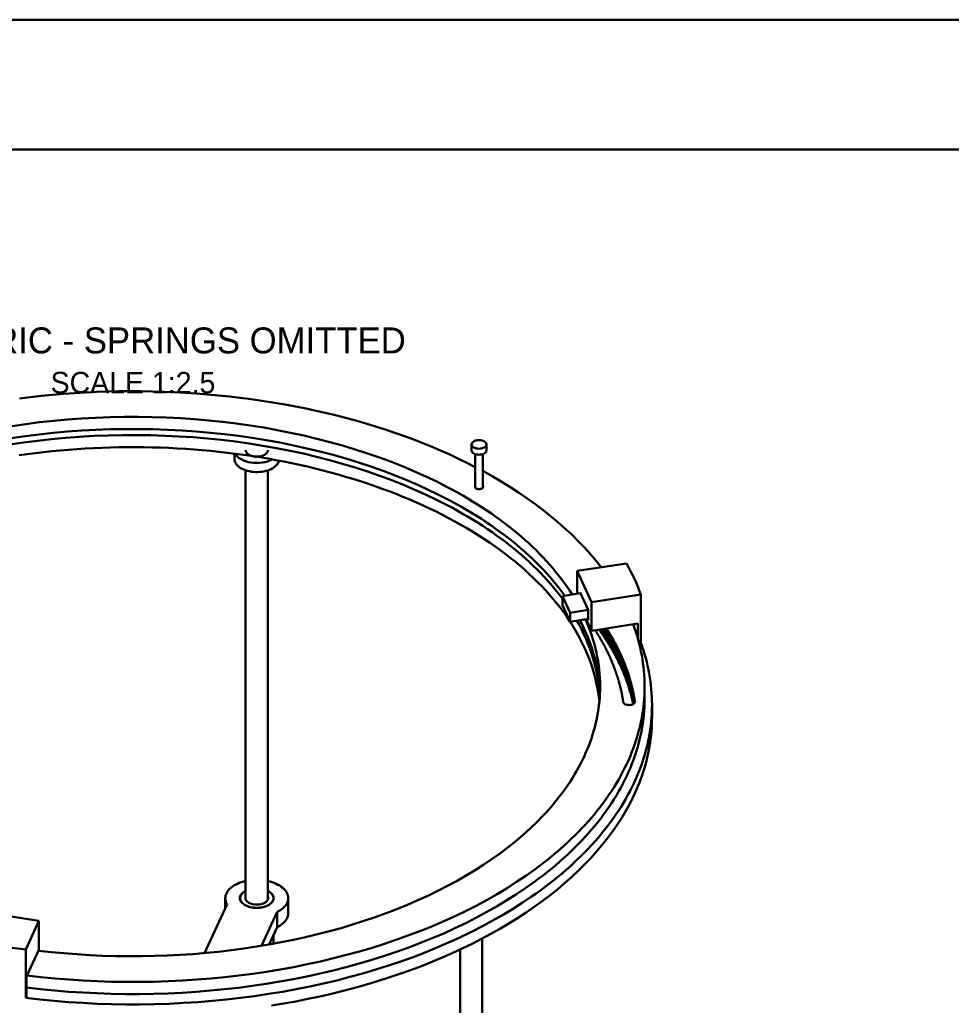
# Model space of a CAD drawing. Header units: millimetres. Extents: x 7 to 631, y -50 to 413.
# Drawn here: x 319.8 to 420.3, y 306.7 to 413 of the extents above; entities that cross this region are included whole.
import ezdxf
from ezdxf.enums import TextEntityAlignment as Align

# ---------------------------------------------------------------- set-up
doc = ezdxf.new("R2010")
doc.units = ezdxf.units.MM
for name, color, linetype, lineweight in [('BORDER', 7, 'Continuous', 30), ('NOTES', 7, 'Continuous', 18), ('VISIBLE', 7, 'Continuous', 30)]:
    doc.layers.add(name, color=color, linetype=linetype, lineweight=lineweight)

msp = doc.modelspace()

# ---------------------------------------------------------------- linework, layer by layer
at = {"layer": 'BORDER'}
msp.add_line((7, 399), (587, 399), dxfattribs=at)
msp.add_lwpolyline([(7, 7), (587, 7), (587, 413), (7, 413)], close=True, dxfattribs=at)
at = {"layer": 'VISIBLE'}
for points in [[(368.93524, 364.734282), (368.03482, 365.192214), (367.117372, 365.638738), (366.183328, 366.073642), (365.233136, 366.496722), (364.267236, 366.907774), (363.286088, 367.30661), (362.290156, 367.693038), (361.279912, 368.066878), (360.255832, 368.42795), (359.2184, 368.776086), (358.168108, 369.111118), (357.105448, 369.43289), (356.030924, 369.74125), (354.945044, 370.036054), (353.848324, 370.317158), (352.741276, 370.584434), (351.624432, 370.837754), (350.498312, 371.076998), (349.363448, 371.302054), (348.220384, 371.51281), (347.069652, 371.709174), (345.9118, 371.89105), (344.747372, 372.058354), (343.576924, 372.211006), (342.401004, 372.34893), (341.220168, 372.472062), (340.034976, 372.58035), (338.845984, 372.673738), (337.65376, 372.752182), (336.458864, 372.815642), (335.26186, 372.864098), (334.063316, 372.897514), (332.863796, 372.915886), (331.663868, 372.919194), (330.4641, 372.907446), (329.26506, 372.880646), (328.067308, 372.838802), (326.871416, 372.781938), (325.677948, 372.710078), (324.487464, 372.623258), (323.300532, 372.521518), (322.117712, 372.404906), (320.939564, 372.273478), (319.76664, 372.127294)], [(318.955884, 369.157054), (320.436764, 369.372314), (321.928256, 369.56157), (323.428996, 369.72465), (324.937608, 369.861406), (326.4527, 369.971714), (327.972884, 370.055466), (329.496768, 370.112594), (331.022948, 370.143038), (332.550028, 370.146774), (334.0766, 370.123794), (335.601268, 370.074126), (337.122628, 369.997814), (338.639284, 369.894922), (340.149848, 369.765554), (341.652928, 369.609818), (343.147144, 369.427866), (344.631132, 369.219862), (346.10352, 368.985994), (347.56296, 368.726482), (349.008112, 368.441558), (350.437652, 368.13149), (351.850264, 367.796558), (353.244652, 367.437074), (354.619536, 367.053362), (355.973656, 366.645778), (357.305764, 366.214698), (358.61464, 365.760514), (359.899084, 365.283646), (361.157916, 364.784526), (362.389976, 364.263622), (363.59414, 363.721402), (364.769296, 363.15837), (365.914372, 362.575042), (366.475296, 362.275934), (367.028308, 361.97195), (367.57328, 361.66317), (368.110088, 361.349654), (368.638608, 361.031482), (369.158716, 360.708722), (369.670296, 360.38145), (370.173232, 360.049738), (370.667404, 359.71367), (371.1527, 359.373314), (371.629012, 359.028758), (372.096228, 358.68007), (372.55424, 358.327338), (373.00294, 357.970638), (373.442232, 357.610058), (373.872012, 357.245674), (374.292184, 356.877574), (374.702644, 356.505842), (375.103304, 356.130558), (375.494072, 355.751818), (375.874856, 355.369702), (376.245568, 354.984298), (376.606128, 354.595694), (376.956448, 354.203986), (377.296448, 353.809254), (377.626052, 353.411598), (377.945184, 353.011102), (378.253768, 352.607858), (378.55174, 352.201966), (378.839024, 351.793514), (379.11556, 351.382594), (379.381276, 350.969302)], [(318.70614, 367.158434), (320.194776, 367.379426), (321.694392, 367.574106), (323.203592, 367.742298), (324.720976, 367.883838), (326.245128, 367.998598), (327.774632, 368.086474), (329.308068, 368.147378), (330.844004, 368.181258), (332.38102, 368.188082), (333.91768, 368.167842), (335.452556, 368.120558), (336.98422, 368.046274), (338.511248, 367.945058), (340.03222, 367.817006), (341.545724, 367.662238), (343.050348, 367.48089), (344.544696, 367.273142), (346.027372, 367.039178), (347.497004, 366.779222), (348.952224, 366.493514), (350.391676, 366.182318), (351.814024, 365.845922), (353.21794, 365.484646), (354.602124, 365.098818), (355.965284, 364.688802), (357.306156, 364.254974), (358.623492, 363.797746), (359.916064, 363.317534), (361.182672, 362.81479), (362.42214, 362.289982), (363.633312, 361.743594), (364.815064, 361.176138), (365.39456, 360.884674), (365.966292, 360.588142), (366.530124, 360.28661), (367.085928, 359.98015), (367.633576, 359.668834), (368.172936, 359.35273), (368.703884, 359.031914), (369.226296, 358.706462), (369.740056, 358.37645), (370.245036, 358.041954), (370.741124, 357.70305), (371.228204, 357.359814), (371.70616, 357.012334), (372.174884, 356.660686), (372.634268, 356.304954), (373.0842, 355.945218), (373.52458, 355.581558), (373.955304, 355.21407), (374.376276, 354.84283), (374.787388, 354.467926), (375.188552, 354.089446), (375.579676, 353.707482), (375.960664, 353.322114), (376.331432, 352.933438), (376.691888, 352.541546), (377.041952, 352.146526), (377.381544, 351.748466), (377.710584, 351.347466), (378.028992, 350.943614), (378.3367, 350.537006)], [(378.586972, 350.846422), (378.28632, 351.25795), (377.97476, 351.666762), (377.652372, 352.072766), (377.319228, 352.475866), (376.975408, 352.875966), (376.620992, 353.272974), (376.25606, 353.666794), (375.880704, 354.05733), (375.495008, 354.444498), (375.099068, 354.828202), (374.692972, 355.20835), (374.276816, 355.584854), (373.850704, 355.95763), (373.414728, 356.326582), (372.968996, 356.69163), (372.513612, 357.052682), (372.048684, 357.409658), (371.57432, 357.762474), (371.090632, 358.111042), (370.597736, 358.455282), (370.095744, 358.795114), (369.58478, 359.130458), (369.06496, 359.461238), (368.536404, 359.78737), (367.999244, 360.108778), (367.453604, 360.42539), (366.899608, 360.737126), (366.337388, 361.043922), (365.767084, 361.345694), (365.18882, 361.642382), (364.60274, 361.933906), (364.008976, 362.220206), (362.798968, 362.776846), (361.559936, 363.311786), (360.293052, 363.824514), (358.999504, 364.314554), (357.680516, 364.781438), (356.337324, 365.224726), (354.9712, 365.644006), (353.583432, 366.038874), (352.175324, 366.408966), (350.748204, 366.753934), (349.303416, 367.073446), (347.842324, 367.367202), (346.3663, 367.63493), (344.87674, 367.876374), (343.375048, 368.09131), (341.862636, 368.27953), (340.340928, 368.440862), (338.811364, 368.575154), (337.275376, 368.682274), (335.73442, 368.762122), (334.189944, 368.81463), (332.643408, 368.839738), (331.09626, 368.837434), (329.549968, 368.80771), (328.005984, 368.750598), (326.46576, 368.666154), (324.930756, 368.554454), (323.402412, 368.415602), (321.882168, 368.249734), (320.37146, 368.057006), (318.871708, 367.837594)], [(382.320572, 339.417058), (382.261628, 339.938818), (382.186452, 340.459878), (382.095076, 340.980074), (381.987524, 341.499242), (381.863828, 342.017206), (381.724036, 342.533806), (381.568188, 343.048874), (381.396336, 343.562238), (381.208536, 344.073738), (381.004848, 344.58321), (380.785332, 345.090482), (380.550068, 345.595398), (380.299128, 346.09779), (380.032596, 346.597498), (379.750552, 347.094362), (379.453088, 347.588218), (379.140308, 348.07891), (378.812304, 348.566278), (378.469184, 349.050162), (378.111064, 349.53041), (377.738052, 350.006866), (377.350272, 350.479378), (376.947852, 350.947786), (376.530916, 351.411946), (376.099604, 351.871706), (375.654052, 352.326918), (375.194408, 352.777434), (374.720816, 353.223106), (374.233428, 353.663798), (373.732404, 354.099358), (373.217908, 354.529654), (372.690104, 354.954538), (372.14916, 355.373882), (371.595252, 355.787546), (371.02856, 356.195398), (370.449268, 356.597306), (369.85756, 356.993138), (369.253628, 357.382766), (368.637668, 357.76607), (368.00988, 358.142918), (367.370464, 358.513194), (366.719624, 358.876778), (366.05758, 359.23355), (365.384536, 359.583398), (364.700712, 359.926206), (364.006332, 360.261866), (363.301616, 360.59027), (362.586796, 360.911306), (361.862096, 361.224878), (361.12776, 361.530882), (360.384012, 361.829214), (359.631104, 362.119786), (358.869276, 362.402502), (358.098768, 362.677266), (357.319836, 362.943994), (356.532728, 363.202598), (355.7377, 363.452994), (354.935004, 363.695102), (354.124908, 363.928846), (353.307664, 364.154146), (352.48354, 364.370934), (351.652804, 364.579134), (350.815724, 364.778686), (349.972568, 364.969522), (349.123608, 365.151578), (348.26912, 365.324798), (347.409376, 365.489126), (346.54466, 365.64451), (345.675248, 365.790894), (344.801416, 365.928242), (343.923456, 366.056498), (343.041644, 366.175626), (342.156268, 366.285586), (341.267612, 366.386346), (340.37596, 366.47787), (339.481608, 366.56013), (338.58484, 366.633098), (337.685944, 366.69675), (336.785216, 366.75107), (335.88294, 366.796034), (334.979408, 366.83163), (334.07492, 366.85785), (333.169756, 366.874682), (332.26422, 366.882118), (331.358592, 366.880162), (330.453176, 366.86881), (329.54826, 366.84807), (328.644132, 366.817942), (327.741088, 366.778442), (326.839424, 366.729582), (325.93942, 366.67137), (325.041376, 366.603838), (324.14558, 366.526994), (323.252316, 366.440874), (322.36188, 366.345502), (321.474556, 366.240906), (320.590628, 366.127122), (319.710384, 366.004186)], [(368.769552, 367.504542), (368.670064, 367.43455), (368.596136, 367.354698), (368.550608, 367.26805), (368.53524, 367.177942)], [(368.53524, 367.177942), (368.550608, 367.087834), (368.596136, 367.00119), (368.670064, 366.921334), (368.769552, 366.851342), (368.89078, 366.793902), (369.029092, 366.751222), (369.179164, 366.724938), (369.33524, 366.716062), (369.491312, 366.724938), (369.641384, 366.751222), (369.779696, 366.793902), (369.900924, 366.851342), (370.000412, 366.921334), (370.07434, 367.00119), (370.119868, 367.087834), (370.13524, 367.177942)], [(368.53524, 366.524746), (368.53524, 367.177942)], [(370.13524, 367.177942), (370.12658, 367.245714), (370.100792, 367.312018), (370.058428, 367.375422), (370.000412, 367.43455), (369.928, 367.488122), (369.842752, 367.534982), (369.74652, 367.57411), (369.641384, 367.604666), (369.529624, 367.625982), (369.413652, 367.637598), (369.295984, 367.639266), (369.179164, 367.630946), (369.065728, 367.612822), (368.95812, 367.585286), (368.85868, 367.54893), (368.769552, 367.504542)], [(370.13524, 366.524746), (370.13524, 367.177942)], [(342.955064, 365.58043), (342.955064, 366.186802)], [(343.0499, 366.174554), (343.097492, 366.089986), (343.15438, 366.007354), (343.220332, 365.927002), (343.295076, 365.849254), (343.469668, 365.70285), (343.675284, 365.570554), (343.908544, 365.454546), (344.165604, 365.356734), (344.44224, 365.278722), (344.733896, 365.221802), (345.035776, 365.186902), (345.342908, 365.174602), (345.65024, 365.185106), (345.952712, 365.218238), (346.245352, 365.27345), (346.523344, 365.349838), (346.782108, 365.446142), (347.017392, 365.560782)], [(344.155064, 366.560226), (344.16084, 366.492318), (344.17812, 366.425062), (344.206736, 366.35911), (344.246408, 366.295094), (344.296756, 366.233634), (344.3573, 366.175318), (344.427452, 366.120706), (344.506536, 366.07033), (344.68838, 365.984166), (344.895844, 365.920142), (345.120956, 365.880718), (345.355064, 365.867406), (345.589172, 365.880718), (345.814284, 365.920142), (346.021748, 365.984166), (346.203592, 366.07033), (346.282676, 366.120706), (346.352828, 366.175318), (346.413368, 366.233634), (346.46372, 366.295094), (346.503392, 366.35911), (346.532004, 366.425062), (346.549284, 366.492318), (346.555064, 366.560226)], [(345.342468, 365.84435), (345.186968, 365.850922), (345.034128, 365.868706), (344.88636, 365.897426), (344.746, 365.936622)], [(370.13524, 366.524746), (370.119868, 366.434638), (370.07434, 366.34799), (370.000412, 366.268138), (369.900924, 366.198146), (369.779696, 366.140706), (369.641384, 366.098022), (369.491312, 366.071738), (369.33524, 366.062866), (369.179164, 366.071738), (369.029092, 366.098022), (368.89078, 366.140706), (368.769552, 366.198146), (368.670064, 366.268138), (368.596136, 366.34799), (368.550608, 366.434638), (368.53524, 366.524746)], [(368.93524, 362.49973), (368.93524, 366.124746)], [(369.73524, 362.49973), (369.73524, 366.124746)], [(347.740312, 365.427042), (347.7045, 365.297498), (347.647628, 365.170494), (347.570208, 365.047162), (347.472932, 364.928606), (347.356676, 364.815898), (347.22248, 364.710038), (347.071548, 364.611982), (346.905228, 364.522606), (346.725016, 364.44271), (346.53252, 364.37301), (346.329476, 364.314134), (346.117696, 364.266606), (345.899084, 364.230858), (345.675592, 364.207202), (345.449228, 364.195858), (345.22202, 364.196922), (344.996004, 364.210386), (344.773208, 364.23613), (344.555628, 364.273922), (344.345212, 364.323422), (344.143844, 364.384194), (343.953336, 364.455686), (343.775392, 364.537258), (343.611604, 364.628178), (343.463444, 364.727638), (343.332236, 364.834738), (343.21916, 364.948522), (343.125232, 365.06797), (343.051284, 365.19201), (342.997988, 365.319534), (342.96582, 365.449394), (342.955064, 365.58043)], [(344.155064, 318.09661), (344.155064, 364.38043)], [(346.555064, 318.09661), (346.555064, 364.38043)], [(382.497896, 353.921242), (381.921364, 354.650266), (381.313264, 355.37069), (380.673984, 356.082058), (380.00392, 356.783918), (379.3035, 357.47583), (378.573172, 358.157358), (377.813388, 358.828066), (377.02464, 359.48753), (376.207416, 360.135338), (375.362236, 360.771078), (374.489636, 361.394346), (373.590172, 362.004746), (372.664404, 362.601898), (371.71292, 363.185422), (370.736328, 363.75495), (369.73524, 364.310118)], [(368.89524, 362.605562), (368.905356, 362.659722), (368.93524, 362.71139)], [(369.73524, 362.71139), (369.76512, 362.659722), (369.77524, 362.605562)], [(369.77524, 362.605562), (369.766784, 362.556002), (369.741744, 362.508346), (369.701084, 362.464426), (369.646364, 362.425934), (369.579688, 362.394338), (369.50362, 362.370866), (369.421076, 362.35641), (369.33524, 362.351526), (369.2494, 362.35641), (369.166856, 362.370866), (369.090788, 362.394338), (369.024112, 362.425934), (368.969392, 362.464426), (368.928732, 362.508346), (368.903692, 362.556002), (368.89524, 362.605562)], [(385.237716, 354.345094), (379.906204, 353.520306)], [(386.790628, 350.999026), (386.630616, 351.422278), (386.460792, 351.844254), (386.281192, 352.264878), (386.091848, 352.684074), (385.892788, 353.10177), (385.684056, 353.51789), (385.465684, 353.932354), (385.237716, 354.345094)], [(379.906204, 353.520306), (381.45912, 350.174238)], [(379.906204, 353.520306), (379.906204, 351.050506)], [(380.296836, 351.110938), (378.3367, 350.807706)], [(380.247844, 351.103358), (380.247844, 351.216498)], [(380.247844, 351.216498), (381.117476, 349.342702)], [(381.45912, 350.174238), (386.790628, 350.999026)], [(386.790628, 345.77345), (386.790628, 350.999026)], [(378.3367, 350.807706), (379.16492, 349.023138)], [(378.3367, 350.807706), (378.3367, 349.82791)], [(381.45912, 350.174238), (381.45912, 347.071554)], [(379.16492, 348.043342), (378.3367, 349.82791)], [(379.16492, 349.023138), (381.117476, 349.325198)], [(379.16492, 349.023138), (379.16492, 348.043342)], [(381.117476, 349.342702), (381.117476, 348.232266)], [(381.117476, 348.345402), (379.16492, 348.043342)], [(379.891752, 348.155782), (380.162092, 347.66509), (380.417352, 347.171714), (380.657452, 346.675806), (380.882312, 346.177522), (381.091868, 345.677022), (381.286052, 345.174458), (381.4648, 344.66999), (381.62806, 344.16377), (381.77578, 343.655966), (381.907916, 343.14673), (382.02442, 342.636226), (382.12526, 342.12461), (382.210404, 341.612046), (382.279828, 341.09869), (382.333504, 340.584706), (382.37142, 340.070254)], [(382.3873, 340.396854), (382.360704, 340.892482), (382.319484, 341.387778), (382.263652, 341.882594), (382.193224, 342.37679), (382.10822, 342.870218), (382.008664, 343.362742), (381.894588, 343.854214), (381.76602, 344.344494), (381.623004, 344.833434), (381.465576, 345.320898), (381.29378, 345.806742), (381.107676, 346.290826), (380.907308, 346.77301), (380.692736, 347.25315), (380.464024, 347.731114), (380.22124, 348.206754)], [(380.811464, 348.298062), (381.002932, 347.853794), (381.182268, 347.407838), (381.349432, 346.96031), (381.50438, 346.511318), (381.647072, 346.060978), (381.777476, 345.609394), (381.89556, 345.156682), (382.001288, 344.702954), (382.094644, 344.248322), (382.175596, 343.792898), (382.244128, 343.336794), (382.300224, 342.880126), (382.343868, 342.423006), (382.375048, 341.965542), (382.393764, 341.507854), (382.4, 341.05005)], [(381.45912, 347.071554), (380.88464, 348.309382)], [(381.117476, 348.232266), (381.068488, 348.337822)], [(386.481932, 347.848586), (381.45912, 347.071554)], [(387.2, 341.05005), (387.195136, 341.47307), (387.180548, 341.896018), (387.15624, 342.318814), (387.122212, 342.741386), (387.078472, 343.163662), (387.025028, 343.585566), (386.961888, 344.007022), (386.889064, 344.427954), (386.806568, 344.848294), (386.71442, 345.267966), (386.612628, 345.686894), (386.501216, 346.105002), (386.3802, 346.522222), (386.2496, 346.938478), (386.109448, 347.353698), (385.959756, 347.767802)], [(386.481932, 347.848586), (386.481932, 346.173818)], [(381.919664, 347.08737), (381.866724, 347.13461)], [(382.04652, 346.88779), (381.996132, 346.933118), (381.957696, 346.982198), (381.932024, 347.033982), (381.919664, 347.08737)], [(382.170988, 346.68747), (382.1211, 346.733054), (382.083232, 346.782342), (382.058196, 346.83429), (382.04652, 346.88779)], [(382.293044, 346.486418), (382.243664, 346.532254), (382.206376, 346.581754), (382.181976, 346.633862), (382.170988, 346.68747)], [(382.382284, 347.037502), (382.370632, 347.080158), (382.35044, 347.121734), (382.285648, 347.199418)], [(382.382284, 347.037502), (382.382284, 347.214366)], [(382.524204, 346.83695), (382.508604, 346.891126), (382.479272, 346.943366), (382.436852, 346.992518), (382.382284, 347.037502)], [(382.524204, 346.83695), (382.524204, 347.236322)], [(382.663732, 346.635606), (382.648824, 346.689902), (382.620128, 346.742322), (382.57828, 346.791702), (382.524204, 346.83695)], [(382.663732, 346.635606), (382.663732, 347.257906)], [(382.800848, 346.433466), (382.800848, 347.279118)], [(382.935548, 346.230554), (382.935548, 347.299958)], [(383.067816, 346.026866), (383.067816, 347.320418)], [(383.081444, 347.322526), (383.127972, 347.278134), (383.163276, 347.230418), (383.186652, 347.180314), (383.19764, 347.128814)], [(383.19764, 347.128814), (383.249188, 347.08225), (383.288128, 347.031762), (383.313592, 346.97849), (383.325008, 346.923622)], [(383.19764, 345.822422), (383.19764, 347.128814)], [(383.325008, 346.923622), (383.376036, 346.876794), (383.414384, 346.826098), (383.439196, 346.772658), (383.449908, 346.717686)], [(383.325008, 345.617226), (383.325008, 346.923622)], [(383.449908, 346.717686), (383.500416, 346.670602), (383.538168, 346.619694), (383.56232, 346.566094), (383.572324, 346.511018)], [(383.449908, 345.41129), (383.449908, 346.717686)], [(382.412684, 346.28465), (382.363812, 346.330738), (382.327104, 346.380442), (382.303344, 346.43271), (382.293044, 346.486418)], [(382.529896, 346.082174), (382.481536, 346.128506), (382.445412, 346.178418), (382.422296, 346.230842), (382.412684, 346.28465)], [(382.644668, 345.878994), (382.596824, 345.925574), (382.561284, 345.97569), (382.538816, 346.028266), (382.529896, 346.082174)], [(382.756988, 345.675126), (382.709664, 345.72195), (382.674712, 345.772266), (382.652892, 345.824994), (382.644668, 345.878994)], [(382.800848, 346.433466), (382.786636, 346.487886), (382.75858, 346.540482), (382.717308, 346.590086), (382.663732, 346.635606)], [(382.866844, 345.470578), (382.820044, 345.517642), (382.785684, 345.568158), (382.764516, 345.621034), (382.756988, 345.675126)], [(382.935548, 346.230554), (382.922032, 346.285086), (382.89462, 346.337858), (382.853924, 346.387686), (382.800848, 346.433466)], [(383.067816, 346.026866), (383.054996, 346.081518), (383.028232, 346.134458), (382.98812, 346.184506), (382.935548, 346.230554)], [(383.19764, 345.822422), (383.18552, 345.877182), (383.159404, 345.93029), (383.119876, 345.980558), (383.067816, 346.026866)], [(383.325008, 345.617226), (383.313592, 345.672094), (383.288128, 345.72537), (383.249188, 345.775854), (383.19764, 345.822422)], [(383.449908, 345.41129), (383.439196, 345.466266), (383.414384, 345.519702), (383.376036, 345.570402), (383.325008, 345.617226)], [(383.572324, 346.511018), (383.622312, 346.463682), (383.659468, 346.412562), (383.682956, 346.35881), (383.692252, 346.30363)], [(383.572324, 345.204622), (383.572324, 346.511018)], [(383.692252, 346.30363), (383.741712, 346.256042), (383.778264, 346.204718), (383.801092, 346.150806), (383.80968, 346.095534)], [(383.692252, 344.997234), (383.692252, 346.30363)], [(383.80968, 346.095534), (383.858604, 346.047694), (383.894552, 345.996162), (383.916716, 345.942102), (383.924588, 345.886734)], [(383.80968, 344.789138), (383.80968, 346.095534)], [(383.924588, 345.886734), (383.972912, 345.838726), (384.008232, 345.787082), (384.029748, 345.732962), (384.036972, 345.677594)], [(383.924588, 344.580342), (383.924588, 345.886734)], [(384.036972, 345.677594), (384.036972, 345.677246)], [(384.036972, 344.371198), (384.036972, 345.677594)], [(384.036972, 345.677246), (384.084236, 345.629626), (384.11876, 345.57849), (384.139784, 345.524966), (384.146844, 345.470234)], [(384.036972, 344.37085), (384.036972, 345.677246)], [(386.790628, 345.77345), (386.598076, 345.743662)], [(388, 339.090462), (387.99526, 339.511166), (387.981036, 339.931806), (387.957336, 340.352298), (387.924156, 340.772578), (387.881512, 341.192574), (387.829404, 341.612214), (387.76784, 342.031426), (387.696836, 342.450142), (387.6164, 342.86829), (387.526548, 343.285794), (387.427292, 343.70259), (387.318652, 344.118606), (387.200644, 344.53377), (387.073292, 344.94801), (386.936612, 345.361262), (386.790628, 345.77345)], [(382.866844, 345.470234), (382.866844, 345.470578)], [(382.866844, 345.470578), (382.866844, 345.469886)], [(382.974224, 345.265362), (382.928016, 345.312586), (382.894276, 345.36321), (382.87374, 345.416138), (382.866844, 345.470234)], [(382.974204, 345.262206), (382.974224, 345.265362)], [(383.079124, 345.059482), (383.033952, 345.10631), (383.000992, 345.156414), (382.980936, 345.208746), (382.974204, 345.262206)], [(382.974224, 345.265362), (382.974224, 345.25905)], [(383.07904, 345.053518), (383.079124, 345.059482)], [(383.181524, 344.852954), (383.137384, 344.899374), (383.105196, 344.948962), (383.085612, 345.000698), (383.07904, 345.053518)], [(383.079124, 345.059482), (383.079124, 345.04755)], [(383.181344, 344.844178), (383.181524, 344.852954)], [(383.281416, 344.645786), (383.2383, 344.691794), (383.206868, 344.740862), (383.187756, 344.791998), (383.181344, 344.844178)], [(383.181524, 344.852954), (383.181524, 344.835402)], [(383.2811, 344.634202), (383.281416, 344.645786)], [(383.378792, 344.437986), (383.336688, 344.483582), (383.306008, 344.532122), (383.28736, 344.582658), (383.2811, 344.634202)], [(383.281416, 344.645786), (383.281416, 344.622618)], [(383.572324, 345.204622), (383.56232, 345.259702), (383.538168, 345.313298), (383.500416, 345.36421), (383.449908, 345.41129)], [(383.692252, 344.997234), (383.682956, 345.052414), (383.659468, 345.106166), (383.622312, 345.157286), (383.572324, 345.204622)], [(383.80968, 344.789138), (383.801092, 344.844414), (383.778264, 344.898322), (383.741712, 344.94965), (383.692252, 344.997234)], [(383.924588, 344.580342), (383.916716, 344.63571), (383.894552, 344.68977), (383.858604, 344.741302), (383.80968, 344.789138)], [(384.036972, 344.371198), (384.029748, 344.426566), (384.008232, 344.480686), (383.972912, 344.532334), (383.924588, 344.580342)], [(384.146844, 345.470234), (384.14682, 345.467078)], [(384.14682, 345.467078), (384.193032, 345.41985), (384.226768, 345.36923), (384.247308, 345.316298), (384.254204, 345.262206)], [(384.14682, 344.160682), (384.14682, 345.467078)], [(384.254204, 345.262206), (384.25412, 345.256238)], [(384.25412, 345.256238), (384.299288, 345.209414), (384.332248, 345.159306), (384.352304, 345.106974), (384.35904, 345.053518)], [(384.25412, 343.949846), (384.25412, 345.256238)], [(384.35904, 345.053518), (384.35886, 345.044742)], [(384.35886, 345.044742), (384.402996, 344.998322), (384.435188, 344.948734), (384.454768, 344.896998), (384.461344, 344.844178)], [(384.35886, 343.738346), (384.35886, 345.044742)], [(384.461344, 344.844178), (384.461028, 344.832594)], [(384.461028, 344.832594), (384.504144, 344.786582), (384.535576, 344.737518), (384.554688, 344.686382), (384.5611, 344.634202)], [(384.461028, 343.526198), (384.461028, 344.832594)], [(384.5611, 344.634202), (384.560616, 344.61981)], [(384.560616, 344.61981), (384.60272, 344.574214), (384.6334, 344.525674), (384.652048, 344.475138), (384.658308, 344.423594)], [(384.560616, 343.313414), (384.560616, 344.61981)], [(383.378308, 344.423594), (383.378792, 344.437986)], [(383.47364, 344.229566), (383.432536, 344.274742), (383.4026, 344.322754), (383.384408, 344.372686), (383.378308, 344.423594)], [(383.378792, 344.437986), (383.378792, 344.409202)], [(383.472948, 344.212366), (383.47364, 344.229566)], [(383.565952, 344.020538), (383.525836, 344.065286), (383.496636, 344.112766), (383.478896, 344.162098), (383.472948, 344.212366)], [(383.47364, 344.229566), (383.47364, 344.19517)], [(383.565012, 344.000534), (383.565952, 344.020538)], [(383.655712, 343.81091), (383.616576, 343.855226), (383.588104, 343.902174), (383.570812, 343.950902), (383.565012, 344.000534)], [(383.565952, 344.020538), (383.565952, 343.980526)], [(383.654492, 343.788102), (383.655712, 343.81091)], [(383.742916, 343.600694), (383.704748, 343.64457), (383.676992, 343.690982), (383.660144, 343.73911), (383.654492, 343.788102)], [(383.655712, 343.81091), (383.655712, 343.76529)], [(383.741376, 343.575082), (383.742916, 343.600694)], [(383.827548, 343.389898), (383.79034, 343.433334), (383.763296, 343.479206), (383.74688, 343.52673), (383.741376, 343.575082)], [(383.742916, 343.600694), (383.742916, 343.549466)], [(384.14682, 344.166994), (384.139164, 344.22091), (384.117952, 344.273602), (384.083644, 344.323942), (384.036972, 344.37085)], [(384.25412, 343.961778), (384.246124, 344.014326), (384.225252, 344.065686), (384.191924, 344.114806), (384.14682, 344.160682)], [(384.35886, 343.755898), (384.350556, 343.807082), (384.330028, 343.85711), (384.297676, 343.905006), (384.25412, 343.949846)], [(384.461028, 343.54937), (384.452444, 343.59919), (384.432272, 343.647882), (384.400884, 343.694554), (384.35886, 343.738346)], [(384.560616, 343.342198), (384.551776, 343.390654), (384.531972, 343.438014), (384.501544, 343.483462), (384.461028, 343.526198)], [(384.658308, 344.423594), (384.657612, 344.406394)], [(384.657612, 344.406394), (384.69872, 344.361222), (384.728652, 344.31321), (384.746844, 344.263274), (384.752948, 344.212366)], [(384.657612, 343.099998), (384.657612, 344.406394)], [(384.752948, 344.212366), (384.752008, 344.192362)], [(384.752008, 344.192362), (384.792124, 344.147614), (384.821324, 344.100134), (384.839064, 344.050802), (384.845012, 344.000534)], [(384.752008, 342.885966), (384.752008, 344.192362)], [(384.845012, 344.000534), (384.843792, 343.977722)], [(384.843792, 343.977722), (384.882928, 343.93341), (384.9114, 343.886462), (384.928692, 343.83773), (384.934492, 343.788102)], [(384.843792, 342.67133), (384.843792, 343.977722)], [(384.934492, 343.788102), (384.932952, 343.762486)], [(384.932952, 343.762486), (384.97112, 343.71861), (384.998876, 343.672198), (385.015724, 343.624074), (385.021376, 343.575082)], [(384.932952, 342.456094), (384.932952, 343.762486)], [(385.021376, 343.575082), (385.01948, 343.546666)], [(385.01948, 343.546666), (385.056692, 343.50323), (385.083736, 343.457358), (385.100152, 343.409838), (385.105656, 343.361486)], [(385.01948, 342.24027), (385.01948, 343.546666)], [(383.825656, 343.361486), (383.827548, 343.389898)], [(383.909604, 343.178538), (383.873344, 343.221522), (383.847, 343.266854), (383.831012, 343.31377), (383.825656, 343.361486)], [(383.827548, 343.389898), (383.827548, 343.33307)], [(383.907316, 343.147322), (383.909604, 343.178538)], [(383.989072, 342.966618), (383.953748, 343.00915), (383.928092, 343.053938), (383.912532, 343.100246), (383.907316, 343.147322)], [(383.909604, 343.178538), (383.909604, 343.116106)], [(383.986356, 342.932602), (383.989072, 342.966618)], [(384.065944, 342.75415), (384.03154, 342.796226), (384.006572, 342.840466), (383.991428, 342.886166), (383.986356, 342.932602)], [(383.989072, 342.966618), (383.989072, 342.89859)], [(384.06276, 342.717338), (384.065944, 342.75415)], [(384.140204, 342.541146), (384.106716, 342.582762), (384.082424, 342.62645), (384.067692, 342.671542), (384.06276, 342.717338)], [(384.065944, 342.75415), (384.065944, 342.68053)], [(384.136516, 342.501542), (384.140204, 342.541146)], [(384.211852, 342.327618), (384.179268, 342.368766), (384.155636, 342.411902), (384.141316, 342.456382), (384.136516, 342.501542)], [(384.140204, 342.541146), (384.140204, 342.461938)], [(384.657612, 343.134398), (384.648544, 343.181486), (384.629116, 343.227518), (384.599644, 343.271738), (384.560616, 343.313414)], [(384.752008, 342.925978), (384.74274, 342.971702), (384.723696, 343.016402), (384.695172, 343.059394), (384.657612, 343.099998)], [(384.843792, 342.71695), (384.834348, 342.761306), (384.8157, 342.804682), (384.78812, 342.846438), (384.752008, 342.885966)], [(384.932952, 342.507318), (384.923364, 342.55031), (384.90512, 342.592358), (384.843792, 342.67133)], [(385.01948, 342.297102), (384.991944, 342.37945), (384.932952, 342.456094)], [(385.105656, 343.361486), (385.103368, 343.33027)], [(385.103368, 343.33027), (385.139628, 343.287282), (385.165972, 343.24195), (385.18196, 343.195034), (385.187316, 343.147322)], [(385.103368, 342.023874), (385.103368, 343.33027)], [(385.187316, 343.147322), (385.1846, 343.113306)], [(385.1846, 343.113306), (385.219928, 343.070774), (385.24558, 343.025986), (385.26114, 342.979678), (385.266356, 342.932602)], [(385.1846, 341.806914), (385.1846, 343.113306)], [(385.266356, 342.932602), (385.263172, 342.895794)], [(385.263172, 342.895794), (385.297572, 342.853718), (385.322544, 342.809478), (385.337684, 342.763778), (385.34276, 342.717338)], [(385.263172, 341.589398), (385.263172, 342.895794)], [(385.34276, 342.717338), (385.339072, 342.677738)], [(385.339072, 342.677738), (385.37256, 342.636122), (385.396856, 342.59243), (385.411584, 342.547342), (385.416516, 342.501542)], [(385.339072, 341.371342), (385.339072, 342.677738)], [(385.416516, 342.501542), (385.412292, 342.459146)], [(385.412292, 342.459146), (385.444876, 342.418002), (385.468504, 342.374862), (385.482828, 342.330382), (385.487624, 342.285222)], [(385.412292, 341.152754), (385.412292, 342.459146)], [(384.207624, 342.285222), (384.211852, 342.327618)], [(384.280868, 342.113574), (384.249176, 342.15425), (384.226204, 342.19683), (384.212284, 342.240702), (384.207624, 342.285222)], [(384.211852, 342.327618), (384.211852, 342.242826)], [(384.276068, 342.06839), (384.280868, 342.113574)], [(384.347256, 341.899026), (384.316444, 341.939222), (384.29412, 341.98125), (384.280596, 342.02451), (384.276068, 342.06839)], [(384.280868, 342.113574), (384.280868, 342.023206)], [(384.34184, 341.851054), (384.347256, 341.899026)], [(384.410996, 341.683986), (384.359368, 341.765166), (384.346236, 341.807814), (384.34184, 341.851054)], [(384.347256, 341.899026), (384.347256, 341.803086)], [(384.404928, 341.63323), (384.410996, 341.683986)], [(384.472084, 341.468462), (384.421944, 341.548594), (384.409196, 341.59063), (384.404928, 341.63323)], [(384.410996, 341.683986), (384.410996, 341.582478)], [(384.465332, 341.414926), (384.472084, 341.468462)], [(384.530508, 341.252466), (384.48184, 341.331546), (384.469472, 341.372966), (384.465332, 341.414926)], [(384.472084, 341.468462), (384.472084, 341.361394)], [(385.103368, 342.086306), (385.076164, 342.165966), (385.01948, 342.24027)], [(385.1846, 341.874942), (385.157764, 341.951914), (385.103368, 342.023874)], [(385.263172, 341.663018), (385.236744, 341.737306), (385.1846, 341.806914)], [(385.339072, 341.45055), (385.313084, 341.522154), (385.263172, 341.589398)], [(385.412292, 341.237542), (385.386784, 341.306466), (385.339072, 341.371342)], [(385.487624, 342.285222), (385.48282, 342.240038)], [(385.48282, 342.240038), (385.514512, 342.199362), (385.537484, 342.156778), (385.551404, 342.11291), (385.556068, 342.06839)], [(385.48282, 340.933642), (385.48282, 342.240038)], [(385.556068, 342.06839), (385.550652, 342.020418)], [(385.550652, 342.020418), (385.58146, 341.980222), (385.603788, 341.938194), (385.617308, 341.894934), (385.62184, 341.851054)], [(385.550652, 340.714026), (385.550652, 342.020418)], [(385.62184, 341.851054), (385.615772, 341.800302)], [(385.615772, 341.800302), (385.6674, 341.719118), (385.680532, 341.67647), (385.684928, 341.63323)], [(385.615772, 340.493906), (385.615772, 341.800302)], [(385.684928, 341.63323), (385.678176, 341.579698)], [(385.678176, 341.579698), (385.728316, 341.499562), (385.741064, 341.45753), (385.745332, 341.414926)], [(385.678176, 340.273302), (385.678176, 341.579698)], [(385.745332, 341.414926), (385.737856, 341.358614)], [(385.737856, 341.358614), (385.786528, 341.279534), (385.798892, 341.238118), (385.803036, 341.196154)], [(385.737856, 340.052222), (385.737856, 341.358614)], [(320.560352, 309.872206), (322.06612, 309.700634), (323.579568, 309.553298), (325.099524, 309.430314), (326.624816, 309.331774), (328.154264, 309.257754), (329.686688, 309.208314), (331.220896, 309.18349), (332.755708, 309.183302), (334.289936, 309.20775), (335.822392, 309.256818), (337.351896, 309.330462), (338.87726, 309.42863), (340.397308, 309.551242), (341.910864, 309.698206), (343.416756, 309.869406), (344.913824, 310.064714), (346.400908, 310.283978), (347.87686, 310.527026), (349.340536, 310.79367), (350.790804, 311.083706), (352.226548, 311.39691), (353.646656, 311.733034), (355.050028, 312.091826), (356.43558, 312.473006), (357.80224, 312.876278), (359.148952, 313.301334), (360.47468, 313.747838), (361.778388, 314.21545), (363.05908, 314.70381), (364.315756, 315.212534), (365.547452, 315.741238), (366.753212, 316.289502), (367.932104, 316.856914), (369.083216, 317.443026), (370.20566, 318.04739), (371.298568, 318.669538), (372.361096, 319.308986), (373.39242, 319.965242), (374.391744, 320.637798), (375.358292, 321.326138), (375.829044, 321.676058), (376.291324, 322.029722), (376.74504, 322.387066), (377.190112, 322.748014), (377.626448, 323.112502), (378.053964, 323.480454), (378.47258, 323.851802), (378.882216, 324.226478), (379.282784, 324.604402), (379.67422, 324.985506), (380.056436, 325.369714), (380.429368, 325.756954), (380.792936, 326.14715), (381.147076, 326.540226), (381.491712, 326.936106), (381.826788, 327.334714), (382.152228, 327.735974), (382.467976, 328.139806), (382.773972, 328.546134), (383.070152, 328.954882), (383.356464, 329.365962), (383.632844, 329.779306), (383.899248, 330.194822), (384.15562, 330.612442), (384.401912, 331.032078), (384.638076, 331.453646), (384.864064, 331.877074), (385.079836, 332.302274), (385.285348, 332.729162), (385.480564, 333.157662), (385.66544, 333.587686), (385.83994, 334.01915), (386.00404, 334.451978), (386.157696, 334.886078), (386.300888, 335.321366), (386.433584, 335.757766), (386.55576, 336.19519), (386.667388, 336.63355), (386.768452, 337.072762), (386.858932, 337.512746), (386.938808, 337.95341), (387.008064, 338.394678), (387.066688, 338.836454), (387.114668, 339.278662), (387.151996, 339.72121), (387.178664, 340.164014), (387.194664, 340.60699), (387.2, 341.05005)], [(382.4, 341.05005), (382.395156, 340.646666), (382.380628, 340.243358), (382.356416, 339.840206), (382.322528, 339.437286), (382.278968, 339.034674), (382.225748, 338.632454), (382.162872, 338.230694), (382.090356, 337.829478), (382.008212, 337.428882), (381.91646, 337.028978), (381.815112, 336.62985), (381.704192, 336.23157), (381.58372, 335.834218), (381.453716, 335.437866), (381.314212, 335.042594), (381.165228, 334.648478), (381.006796, 334.25559), (380.838944, 333.86401), (380.661704, 333.47381), (380.475116, 333.085062), (380.279212, 332.69785), (380.074028, 332.312242), (379.859604, 331.928314), (379.63598, 331.546134), (379.403204, 331.165786), (379.16132, 330.787338), (378.910368, 330.410858), (378.650404, 330.036426), (378.381472, 329.66411), (378.103628, 329.293982), (377.81692, 328.926114), (377.521412, 328.560574), (377.217152, 328.197434), (376.9042, 327.836766), (376.58262, 327.478638), (376.252472, 327.123118), (375.566728, 326.420174), (374.847496, 325.728474), (374.095324, 325.048554), (373.310792, 324.380934), (372.494508, 323.72613), (371.647092, 323.084642), (370.7692, 322.456962), (369.861508, 321.843574), (368.924708, 321.244954), (367.959528, 320.661554), (366.966704, 320.09383), (365.947, 319.542214), (364.9012, 319.00713), (363.830112, 318.488994), (362.734552, 317.988198), (361.615368, 317.50513), (360.47342, 317.040162), (359.30958, 316.59365), (358.124752, 316.165938), (356.91984, 315.757354), (355.695772, 315.368214), (354.453488, 314.998814), (353.193944, 314.649442), (351.918108, 314.320362), (350.62696, 314.01183), (349.321496, 313.724082), (348.002716, 313.457342), (346.671632, 313.21181), (345.329272, 312.987678), (343.976664, 312.785118), (342.614852, 312.604286), (341.24488, 312.445318), (339.8678, 312.308342), (338.484672, 312.193458), (337.09656, 312.100758), (335.704532, 312.03031), (334.309656, 311.98217), (332.913, 311.956374), (331.515648, 311.952942), (330.118664, 311.971878), (328.723128, 312.013166), (327.330112, 312.076778), (325.940684, 312.162658), (324.555912, 312.270746), (323.176864, 312.400954), (321.8046, 312.553186)], [(384.523036, 341.196154), (384.530508, 341.252466)], [(384.586268, 341.03601), (384.539044, 341.11403), (384.523036, 341.196154)], [(384.530508, 341.252466), (384.530508, 341.139842)], [(384.578032, 340.976926), (384.586268, 341.03601)], [(384.639344, 340.819106), (384.593548, 340.896054), (384.578032, 340.976926)], [(384.586268, 341.03601), (384.586268, 340.917842)], [(384.630312, 340.75725), (384.639344, 340.819106)], [(384.689736, 340.601762), (384.645344, 340.677638), (384.630312, 340.75725)], [(384.639344, 340.819106), (384.639344, 340.695394)], [(384.679872, 340.537142), (384.689736, 340.601762)], [(384.737432, 340.38399), (384.694428, 340.458782), (384.679872, 340.537142)], [(384.689736, 340.601762), (384.689736, 340.472518)], [(384.7267, 340.316606), (384.737432, 340.38399)], [(384.782428, 340.165806), (384.740788, 340.23951), (384.7267, 340.316606)], [(384.737432, 340.38399), (384.737432, 340.249222)], [(385.48282, 341.02401), (385.457828, 341.090258), (385.412292, 341.152754)], [(385.550652, 340.809966), (385.526212, 340.873538), (385.48282, 340.933642)], [(385.615772, 340.595414), (385.59192, 340.656314), (385.550652, 340.714026)], [(385.678176, 340.38037), (385.654952, 340.438598), (385.615772, 340.493906)], [(385.803036, 341.196154), (385.7948, 341.13707)], [(385.7948, 341.13707), (385.842024, 341.05905), (385.858032, 340.976926)], [(385.7948, 339.830674), (385.7948, 341.13707)], [(385.858032, 340.976926), (385.849, 340.91507)], [(385.849, 340.91507), (385.894796, 340.838122), (385.910312, 340.75725)], [(385.849, 339.608674), (385.849, 340.91507)], [(385.910312, 340.75725), (385.900448, 340.69263)], [(385.900448, 340.69263), (385.94484, 340.616754), (385.959872, 340.537142)], [(385.900448, 339.386234), (385.900448, 340.69263)], [(385.959872, 340.537142), (385.94914, 340.469754)], [(385.94914, 340.469754), (385.992144, 340.394962), (386.0067, 340.316606)], [(385.94914, 339.163362), (385.94914, 340.469754)], [(386.0067, 340.316606), (385.995064, 340.246462)], [(387.2, 339.743658), (387.2, 341.05005)], [(387.2, 339.743658), (387.19466, 339.30035), (387.17864, 338.85713), (387.15194, 338.414082), (387.114572, 337.97129), (387.06654, 337.528842), (387.007852, 337.086822), (386.93852, 336.645318), (386.858556, 336.20441), (386.76798, 335.76419), (386.666804, 335.324738), (386.555052, 334.886142), (386.432744, 334.448486), (386.2999, 334.011854), (386.156552, 333.57633), (386.002724, 333.142002), (385.838448, 332.70895), (385.663756, 332.277258), (385.478676, 331.84701), (385.283252, 331.418294), (385.077516, 330.991186), (384.861512, 330.565774), (384.635276, 330.142134), (384.398856, 329.720354), (384.1523, 329.300514), (383.895648, 328.882694), (383.62896, 328.466978), (383.35228, 328.053442), (383.06566, 327.642166), (382.769164, 327.233234), (382.46284, 326.826722), (382.146756, 326.42271), (381.820964, 326.021274), (381.485536, 325.622494), (381.140532, 325.226446), (380.786016, 324.833206), (380.422064, 324.442854), (380.04874, 324.055462), (379.66612, 323.671106), (379.27428, 323.289858), (378.873288, 322.911794), (378.463228, 322.536986), (378.044176, 322.16551), (377.616216, 321.797434), (377.179432, 321.43283), (376.733904, 321.07177), (376.27972, 320.714326), (375.816968, 320.360558), (375.345736, 320.010546), (374.378204, 319.322038), (373.377876, 318.649334), (372.345524, 317.992958), (371.281948, 317.353418), (370.187968, 316.731202), (369.064432, 316.126798), (367.912208, 315.540674), (366.732196, 314.973282), (365.525296, 314.425058), (364.292456, 313.89643), (363.03462, 313.387806), (361.752764, 312.899582), (360.447884, 312.432134), (359.120984, 311.985822), (357.773096, 311.560994), (356.40526, 311.157978), (355.018536, 310.777086), (353.613996, 310.41861), (352.192728, 310.08283), (350.755832, 309.77001), (349.304424, 309.480386), (347.83962, 309.214182), (346.362556, 308.97161), (344.874376, 308.75285), (343.376232, 308.558078), (341.869288, 308.387438), (340.3547, 308.24107), (338.833648, 308.119082), (337.307308, 308.02157), (335.77686, 307.94861), (334.243488, 307.900254), (332.70838, 307.876546), (331.172724, 307.877502), (329.637708, 307.903118), (328.10452, 307.953378), (326.574348, 308.028246), (325.048376, 308.127654), (323.527784, 308.251534), (322.013744, 308.399786), (320.50744, 308.572298)], [(384.770788, 340.095662), (384.782428, 340.165806)], [(384.824708, 339.947214), (384.784416, 340.019822), (384.770788, 340.095662)], [(384.782428, 340.165806), (384.782428, 340.025518)], [(384.812132, 339.874314), (384.824708, 339.947214)], [(384.864276, 339.728226), (384.825304, 339.799734), (384.812132, 339.874314)], [(384.824708, 339.947214), (384.824708, 339.801418)], [(384.850716, 339.652578), (384.864276, 339.728226)], [(384.901112, 339.508858), (384.863444, 339.579262), (384.850716, 339.652578)], [(384.864276, 339.728226), (384.864276, 339.57693)], [(384.886544, 339.430466), (384.901112, 339.508858)], [(386.166544, 339.430466), (386.154244, 339.358378), (386.117824, 339.289062), (386.058684, 339.225178), (385.979092, 339.169186), (385.882108, 339.123234), (385.77146, 339.089086), (385.6514, 339.068062), (385.526544, 339.060962), (385.401684, 339.068062), (385.281624, 339.089086), (385.17098, 339.123234), (385.073996, 339.169186), (384.994404, 339.225178), (384.93526, 339.289062), (384.89884, 339.358378), (384.886544, 339.430466)], [(384.901112, 339.508858), (384.901112, 339.35207)], [(385.737856, 340.164842), (385.715292, 340.220406), (385.678176, 340.273302)], [(385.7948, 339.948846), (385.772932, 340.001746), (385.737856, 340.052222)], [(385.849, 339.732386), (385.827868, 339.782626), (385.7948, 339.830674)], [(385.900448, 339.515478), (385.880092, 339.563062), (385.849, 339.608674)], [(385.94914, 339.29813), (385.929588, 339.343066), (385.900448, 339.386234)], [(385.995064, 340.246462), (386.036704, 340.172758), (386.050788, 340.095662)], [(385.995064, 339.178746), (385.995064, 340.246462)], [(386.050788, 340.095662), (386.038212, 340.022762)], [(386.038212, 340.022762), (386.078504, 339.950154), (386.092132, 339.874314)], [(386.038212, 339.208506), (386.038212, 340.022762)], [(386.092132, 339.874314), (386.078576, 339.798666)], [(386.078576, 339.798666), (386.117548, 339.727158), (386.130716, 339.652578)], [(386.078576, 339.243506), (386.078576, 339.798666)], [(386.130716, 339.652578), (386.116148, 339.574186)], [(386.116148, 339.286746), (386.116148, 339.574186)], [(386.116148, 339.574186), (386.153816, 339.503782), (386.166544, 339.430466)], [(320.424724, 307.457074), (321.952008, 307.283554), (323.487052, 307.134606), (325.028676, 307.01035), (326.575684, 306.910878), (328.126884, 306.836266), (329.681076, 306.786578), (331.23706, 306.761846), (332.793636, 306.762094), (334.349596, 306.787314), (335.90374, 306.837498), (337.454868, 306.912598), (339.001784, 307.012558), (340.543288, 307.137306), (342.078192, 307.286738), (343.605312, 307.460746), (345.12346, 307.659186), (346.631472, 307.881914), (348.12818, 308.128754), (349.612428, 308.399514), (351.083064, 308.693986), (352.53896, 309.011946), (353.978988, 309.353142), (355.402032, 309.717314), (356.806996, 310.104182), (358.192792, 310.513442), (359.558356, 310.944786), (360.902624, 311.39787), (362.22456, 311.872354), (363.523148, 312.367866), (364.79738, 312.884022), (366.046272, 313.42043), (367.268856, 313.976666), (368.464196, 314.55231), (369.63136, 315.14691), (370.769448, 315.76001), (371.877584, 316.391134), (372.954912, 317.039798), (374.000596, 317.705498), (375.013828, 318.387718), (375.508032, 318.734862), (375.993828, 319.085934), (376.471128, 319.440874), (376.93984, 319.799606), (377.399868, 320.16207), (377.851128, 320.528186), (378.293528, 320.897886), (378.726992, 321.271102), (379.151424, 321.647762), (379.566752, 322.02779), (379.972892, 322.411114), (380.369764, 322.797658), (380.757292, 323.18735), (381.1354, 323.580118), (381.50402, 323.975878), (381.86308, 324.374558), (382.212504, 324.776078), (382.552232, 325.180366), (382.882192, 325.587342), (383.202324, 325.996926), (383.512568, 326.409038), (383.81286, 326.823598), (384.103144, 327.24053), (384.383364, 327.65975), (384.653464, 328.081178), (384.913392, 328.504734), (385.163104, 328.930334), (385.402544, 329.357894), (385.631668, 329.787338), (385.850432, 330.218578), (386.058796, 330.65153), (386.256716, 331.086114), (386.444156, 331.522242), (386.62108, 331.959834), (386.787452, 332.398802), (386.943244, 332.839062), (387.08842, 333.28053), (387.222956, 333.723122), (387.346828, 334.16675), (387.460004, 334.611326), (387.562468, 335.05677), (387.654204, 335.502994), (387.735184, 335.94991), (387.8054, 336.397434), (387.86484, 336.845474), (387.913484, 337.29395), (387.951328, 337.742774), (387.978368, 338.191858), (387.994592, 338.641114), (388, 339.090462)], [(385.954852, 339.155902), (385.94914, 339.163362)], [(388, 337.784066), (388, 339.090462)], [(388, 337.784066), (387.995784, 337.387306), (387.983132, 336.990606), (387.962052, 336.59403), (387.932544, 336.19763), (387.894616, 335.801466), (387.848264, 335.405606), (387.793508, 335.010098), (387.730344, 334.615014), (387.658792, 334.220402), (387.578852, 333.82633), (387.490548, 333.432854), (387.393884, 333.040034), (387.28888, 332.647926), (387.175548, 332.25659), (387.053908, 331.86609), (386.923976, 331.476482), (386.785772, 331.087822), (386.63932, 330.70017), (386.484636, 330.313582), (386.321752, 329.928122), (385.97146, 329.16081), (385.58866, 328.398694), (385.17358, 327.64223), (384.726468, 326.891874), (384.247596, 326.148078), (383.737252, 325.411294), (383.195748, 324.681958), (382.6234, 323.960518), (382.02056, 323.247406), (381.387592, 322.543046), (380.724872, 321.84787), (380.032804, 321.162294), (379.3118, 320.48673), (378.5623, 319.821582), (377.784748, 319.167258), (376.97962, 318.524146), (376.1474, 317.892634), (375.288584, 317.273106), (374.403696, 316.665934), (373.493264, 316.071478), (372.557836, 315.490106), (371.59798, 314.922162), (370.614272, 314.367986), (369.6073, 313.827918), (368.57768, 313.302282), (367.526024, 312.79139), (366.452968, 312.295554), (365.35916, 311.81507), (364.24526, 311.35023), (363.111932, 310.90131), (361.959868, 310.468586), (360.789752, 310.052314), (359.6023, 309.652746), (358.398216, 309.270126), (357.178236, 308.904682), (355.943084, 308.55663), (354.693512, 308.226186), (353.430272, 307.91355), (352.154124, 307.618902), (350.865832, 307.342426), (349.566176, 307.084286), (348.25594, 306.844638), (346.935916, 306.62363)], [(344.155064, 320.060294), (343.918128, 320.002694), (343.689408, 319.934926), (343.470212, 319.85737), (343.261792, 319.770478), (343.065336, 319.674738), (342.881976, 319.570706), (342.712752, 319.45897), (342.558636, 319.34017), (342.420508, 319.21499), (342.299156, 319.084138), (342.195276, 318.94837), (342.10946, 318.808458), (342.042204, 318.665202), (341.993884, 318.519422), (341.96478, 318.37195), (341.955064, 318.22363)], [(344.068128, 318.966642), (344.155064, 319.01365)], [(348.755064, 318.22363), (348.745344, 318.37195), (348.71624, 318.519422), (348.667924, 318.665202), (348.600664, 318.808458), (348.514848, 318.94837), (348.410968, 319.084138), (348.289616, 319.21499), (348.151488, 319.34017), (347.997372, 319.45897), (347.828148, 319.570706), (347.644788, 319.674738), (347.448336, 319.770478), (347.239912, 319.85737), (347.020716, 319.934926), (346.791996, 320.002694), (346.555064, 320.060294)], [(346.555064, 319.01365), (346.69354, 318.935638), (346.816896, 318.849582), (346.923728, 318.75645), (347.012832, 318.657294), (347.083204, 318.553242), (347.134044, 318.445462), (347.16478, 318.335174), (347.175064, 318.22363)], [(341.955064, 318.22363), (341.96744, 318.056294), (342.004476, 317.890178), (342.065904, 317.72649), (342.15128, 317.566422)], [(341.955064, 317.143634), (341.955064, 318.22363)], [(343.535064, 318.22363), (343.543828, 318.326622), (343.570032, 318.428626), (343.613432, 318.528654), (343.6736, 318.625742), (343.749968, 318.718962), (343.841788, 318.80741), (343.948184, 318.890234), (344.068128, 318.966642)], [(347.175064, 318.22363), (347.1663, 318.120634), (347.140092, 318.018634), (347.096696, 317.918606), (347.036524, 317.821514), (346.96016, 317.728294), (346.868336, 317.63985), (346.76194, 317.557022), (346.641996, 317.480618), (346.50966, 317.411366), (346.3662, 317.349938), (346.213004, 317.296926), (346.051548, 317.252838), (345.88338, 317.218098), (345.710128, 317.193042), (345.533452, 317.17791), (345.355064, 317.17285), (345.176672, 317.17791), (345, 317.193042), (344.826744, 317.218098), (344.65858, 317.252838), (344.49712, 317.296926), (344.343924, 317.349938), (344.200468, 317.411366), (344.068128, 317.480618), (343.948184, 317.557022), (343.841788, 317.63985), (343.749968, 317.728294), (343.6736, 317.821514), (343.613432, 317.918606), (343.570032, 318.018634), (343.543828, 318.120634), (343.535064, 318.22363)], [(344.082272, 318.958474), (343.963644, 318.88291), (343.858416, 318.800994), (343.767604, 318.713518), (343.69208, 318.621326), (343.632572, 318.525302), (343.589648, 318.426374), (343.563732, 318.32549), (343.555064, 318.22363)], [(343.555064, 318.22363), (343.563732, 318.121766), (343.589648, 318.020886), (343.632572, 317.921958), (343.69208, 317.825934), (343.767604, 317.733738), (343.858416, 317.646262), (343.963644, 317.564346), (344.082272, 317.488782), (344.213156, 317.420294), (344.355036, 317.359542), (344.506548, 317.30711), (344.666232, 317.263506), (344.832552, 317.229146), (345.0039, 317.204366), (345.178632, 317.189402), (345.355064, 317.184398), (345.531492, 317.189402), (345.706224, 317.204366), (345.877576, 317.229146), (346.043892, 317.263506), (346.203576, 317.30711), (346.355088, 317.359542), (346.496972, 317.420294), (346.627856, 317.488782), (346.74648, 317.564346), (346.851708, 317.646262), (346.94252, 317.733738), (347.018044, 317.825934), (347.077556, 317.921958), (347.120476, 318.020886), (347.146396, 318.121766), (347.155064, 318.22363)], [(343.555064, 318.068278), (343.555064, 318.22363)], [(344.155064, 318.998226), (344.082272, 318.958474)], [(344.135064, 318.22363), (344.140072, 318.287398), (344.155064, 318.350646)], [(346.575064, 318.22363), (346.569188, 318.15459), (346.55162, 318.086214), (346.522528, 318.019162), (346.482196, 317.954078), (346.431008, 317.891594), (346.369456, 317.832302), (346.298136, 317.776782), (346.217732, 317.725566), (346.03286, 317.63797), (345.821936, 317.572878), (345.593072, 317.532794), (345.355064, 317.519262), (345.117052, 317.532794), (344.888188, 317.572878), (344.677268, 317.63797), (344.492392, 317.725566), (344.411988, 317.776782), (344.340668, 317.832302), (344.27912, 317.891594), (344.227928, 317.954078), (344.187596, 318.019162), (344.158504, 318.086214), (344.140936, 318.15459), (344.135064, 318.22363)], [(347.155064, 318.22363), (347.145124, 318.332686), (347.11542, 318.440538), (347.066272, 318.545994), (346.998232, 318.647894), (346.912044, 318.745106), (346.80866, 318.836558), (346.689228, 318.921242), (346.555064, 318.998226)], [(346.555064, 318.350646), (346.570052, 318.287398), (346.575064, 318.22363)], [(347.155064, 318.068278), (347.155064, 318.22363)], [(347.560464, 316.729618), (347.826832, 316.875746), (348.064332, 317.037618), (348.270188, 317.213342), (348.360484, 317.305762), (348.442, 317.400866), (348.514496, 317.49837), (348.577756, 317.597998), (348.631604, 317.69945), (348.675876, 317.802438), (348.710444, 317.906654), (348.735208, 318.011794), (348.750096, 318.117558), (348.755064, 318.22363)], [(348.755064, 316.590634), (348.755064, 318.22363)], [(342.15128, 317.566422), (339.70414, 312.293566)], [(321.853296, 315.760802), (316.057744, 316.657378)], [(345.863964, 313.074166), (347.560464, 316.729618)], [(347.560464, 315.096626), (347.560464, 316.729618)], [(348.755064, 316.590634), (348.750096, 316.484566), (348.735208, 316.378802), (348.710444, 316.273662), (348.675876, 316.169446), (348.631604, 316.066458), (348.577756, 315.965006), (348.514496, 315.865378), (348.442, 315.767874), (348.360484, 315.67277), (348.270188, 315.58035), (348.064332, 315.404626), (347.826832, 315.242754), (347.560464, 315.096626)], [(320.424724, 312.682654), (321.853296, 315.760802)], [(321.853296, 315.760802), (321.853296, 312.658114)], [(347.560464, 315.096626), (346.686968, 313.214506)], [(347.155064, 313.29827), (347.155064, 314.22311)], [(369.686708, 268.254838), (369.686708, 313.86955)], [(314.629168, 313.57923), (316.061928, 313.321534), (317.506132, 313.086098), (318.960748, 312.873086), (320.424724, 312.682654)], [(320.424724, 312.682654), (320.424724, 307.457074)], [(321.853296, 312.658114), (320.50744, 309.758194)], [(367.286708, 268.254838), (367.286708, 312.678634)], [(320.50744, 309.758194), (320.50744, 307.635302)], [(320.50744, 307.635302), (320.424724, 307.457074)]]:
    msp.add_lwpolyline(points, dxfattribs=at)

# ---------------------------------------------------------------- texts
at = {"layer": 'NOTES'}
for s, height, p in [('ISOMETRIC - SPRINGS OMITTED', 2.8, (332, 377)), ('SCALE 1:2.5', 2.3, (332, 372.7))]:
    msp.add_text(s, height=height, dxfattribs=at).set_placement(p, align=Align.CENTER)

doc.saveas('drawing.dxf')
